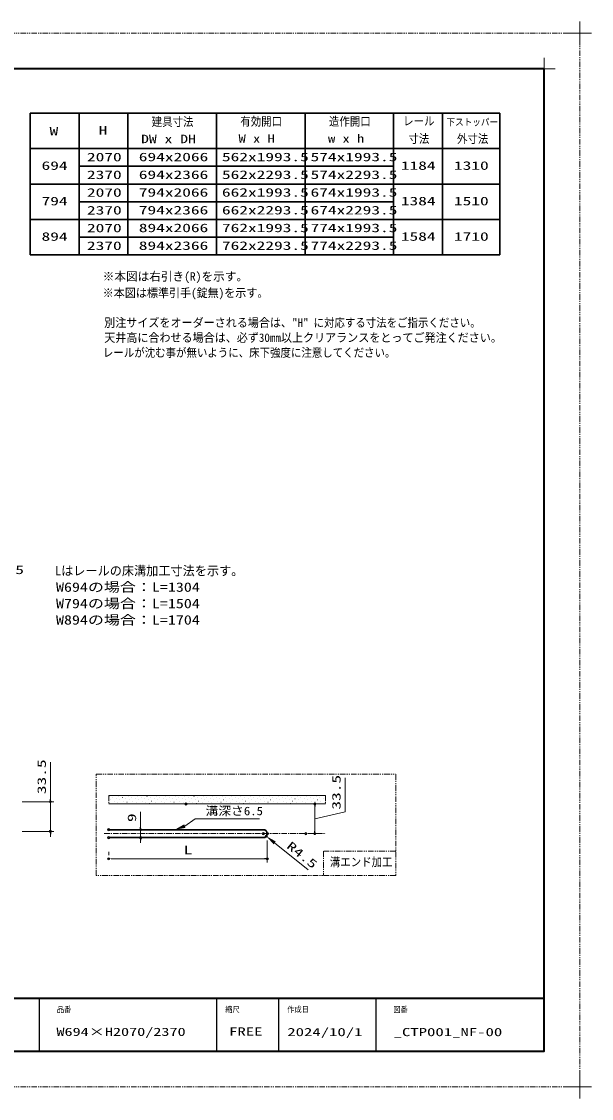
# Model space of a CAD drawing. Units: millimetres, scale not verified. Extents: x -1306 to 1306, y -607 to 607.
# Drawn here: x -243 to 400, y -607 to 607 of the extents above; entities that cross this region are included whole.
import ezdxf
from ezdxf.enums import TextEntityAlignment as Align

# ---------------------------------------------------------------- set-up
doc = ezdxf.new("R2010")
doc.units = ezdxf.units.MM
doc.header["$LTSCALE"] = 5
doc.header["$PDMODE"] = 32
doc.header["$PDSIZE"] = 2.5
doc.linetypes.add('USER2', pattern=[2.5, 1.25, -0.25, 0.25, -0.25, 0.25, -0.25])
doc.linetypes.add('USER3', pattern=[2, 1.25, -0.25, 0.25, -0.25])
for name, color, linetype, lineweight in [('0-1_線(黄)', 2, 'Continuous', 15), ('0-3_ハッチング', 6, 'Continuous', 9), ('0-4_線(白)', 7, 'Continuous', 30), ('0-6_寸法線', 3, 'Continuous', 13), ('0-7_0', 3, 'Continuous', 25), ('0-8_DEFPOINTS', 7, 'Continuous', 5), ('0-9_陰線', 1, 'USER2', 9), ('0-A_中心線', 3, 'USER3', 9), ('0-D_二点鎖線', 4, 'USER2', 15), ('0-F_図面枠', 7, 'Continuous', 35), ('1-0_一般', 7, 'Continuous', 5)]:
    doc.layers.add(name, color=color, linetype=linetype, lineweight=lineweight)
doc.styles.add('ＭＳ ゴシック', font='')
doc.styles.get('ＭＳ ゴシック').set_extended_font_data('MS Gothic')

# ---------------------------------------------------------------- blocks, each defined once
blk = doc.blocks.new('_DOT')
at = {"layer": '0-7_0'}
blk.add_line((-2.5, 0), (-5, 0), dxfattribs=at)
for points in [[(0, 0), (-2.5, 0), (-2.48, 0.313)], [(0, 0), (-2.48, -0.313), (-2.5, 0)], [(0, 0), (-2.48, 0.313), (-2.421, 0.622)], [(0, 0), (-2.421, -0.622), (-2.48, -0.313)], [(0, 0), (-2.421, 0.622), (-2.324, 0.92)], [(0, 0), (-2.324, -0.92), (-2.421, -0.622)], [(0, 0), (-2.324, 0.92), (-2.191, 1.204)], [(0, 0), (-2.191, -1.204), (-2.324, -0.92)], [(0, 0), (-2.191, 1.204), (-2.023, 1.469)], [(0, 0), (-2.023, -1.469), (-2.191, -1.204)], [(0, 0), (-2.023, 1.469), (-1.822, 1.711)], [(0, 0), (-1.822, -1.711), (-2.023, -1.469)], [(0, 0), (-1.822, 1.711), (-1.594, 1.926)], [(0, 0), (-1.594, -1.926), (-1.822, -1.711)], [(0, 0), (-1.594, 1.926), (-1.34, 2.111)], [(0, 0), (-1.34, -2.111), (-1.594, -1.926)], [(0, 0), (-1.34, 2.111), (-1.064, 2.262)], [(0, 0), (-1.064, -2.262), (-1.34, -2.111)], [(0, 0), (-1.064, 2.262), (-0.773, 2.378)], [(0, 0), (-0.773, -2.378), (-1.064, -2.262)], [(0, 0), (-0.773, 2.378), (-0.468, 2.456)], [(0, 0), (-0.468, -2.456), (-0.773, -2.378)], [(0, 0), (-0.468, 2.456), (-0.157, 2.495)], [(0, 0), (-0.157, -2.495), (-0.468, -2.456)], [(0, 0), (-0.157, 2.495), (0.157, 2.495)], [(0, 0), (0.157, -2.495), (-0.157, -2.495)], [(0, 0), (0.157, 2.495), (0.468, 2.456)], [(0, 0), (0.468, 2.456), (0.773, 2.378)], [(0, 0), (0.773, 2.378), (1.064, 2.262)], [(0, 0), (1.064, 2.262), (1.34, 2.111)], [(0, 0), (1.34, 2.111), (1.594, 1.926)], [(0, 0), (1.594, 1.926), (1.822, 1.711)], [(0, 0), (1.822, 1.711), (2.023, 1.469)], [(0, 0), (2.023, 1.469), (2.191, 1.204)], [(0, 0), (2.191, 1.204), (2.324, 0.92)], [(0, 0), (2.324, 0.92), (2.421, 0.622)], [(0, 0), (2.421, 0.622), (2.48, 0.313)], [(0, 0), (2.48, 0.313), (2.5, 0)], [(0, 0), (0.468, -2.456), (0.157, -2.495)], [(0, 0), (0.773, -2.378), (0.468, -2.456)], [(0, 0), (1.064, -2.262), (0.773, -2.378)], [(0, 0), (1.34, -2.111), (1.064, -2.262)], [(0, 0), (1.594, -1.926), (1.34, -2.111)], [(0, 0), (1.822, -1.711), (1.594, -1.926)], [(0, 0), (2.023, -1.469), (1.822, -1.711)], [(0, 0), (2.191, -1.204), (2.023, -1.469)], [(0, 0), (2.324, -0.92), (2.191, -1.204)], [(0, 0), (2.421, -0.622), (2.324, -0.92)], [(0, 0), (2.48, -0.313), (2.421, -0.622)], [(0, 0), (2.5, 0), (2.48, -0.313)]]:
    blk.add_solid(points, dxfattribs=at)
blk = doc.blocks.new('グループ-13-1')
at = {"layer": '1-0_一般'}
for p, q in [((62041.6, -14029.5), (62041.6, -13365.5)), ((61709.6, -13697.5), (62373.6, -13697.5))]:
    blk.add_line(p, q, dxfattribs=at)

msp = doc.modelspace()

# ---------------------------------------------------------------- linework, layer by layer
at = {"layer": '0-1_線(黄)'}
for p, q in [((-144.471, -265.642), (100.194, -265.642)), ((-144.471, -275.142), (100.194, -275.142))]:
    msp.add_line(p, q, dxfattribs=at)
at = {"layer": '0-3_ハッチング'}
for p, q in [((-143.741, -266.542), (-143.691, -266.542)), ((-133.134, -266.542), (-133.084, -266.542)), ((-122.527, -266.542), (-122.477, -266.542)), ((-111.921, -266.542), (-111.871, -266.542)), ((-101.314, -266.542), (-101.264, -266.542)), ((-90.708, -266.542), (-90.658, -266.542)), ((-80.101, -266.542), (-80.051, -266.542)), ((-69.494, -266.542), (-69.444, -266.542)), ((-58.888, -266.542), (-58.838, -266.542)), ((-48.281, -266.542), (-48.231, -266.542)), ((-37.675, -266.542), (-37.625, -266.542)), ((-27.068, -266.542), (-27.018, -266.542)), ((-16.461, -266.542), (-16.411, -266.542)), ((-5.855, -266.542), (-5.805, -266.542)), ((4.752, -266.542), (4.802, -266.542)), ((15.359, -266.542), (15.409, -266.542)), ((25.965, -266.542), (26.015, -266.542)), ((36.572, -266.542), (36.622, -266.542)), ((47.178, -266.542), (47.228, -266.542)), ((57.785, -266.542), (57.835, -266.542)), ((68.392, -266.542), (68.442, -266.542)), ((78.998, -266.542), (79.048, -266.542)), ((89.605, -266.542), (89.655, -266.542)), ((-142.415, -270.519), (-142.365, -270.519)), ((-141.089, -274.497), (-141.039, -274.497)), ((-139.763, -267.867), (-139.713, -267.867)), ((-138.437, -271.845), (-138.387, -271.845)), ((-135.786, -269.193), (-135.736, -269.193)), ((-134.46, -273.171), (-134.41, -273.171)), ((-131.808, -270.519), (-131.758, -270.519)), ((-130.482, -274.497), (-130.432, -274.497)), ((-129.156, -267.867), (-129.106, -267.867)), ((-127.831, -271.845), (-127.781, -271.845)), ((-125.179, -269.193), (-125.129, -269.193)), ((-123.853, -273.171), (-123.803, -273.171)), ((-121.201, -270.519), (-121.151, -270.519)), ((-119.876, -274.497), (-119.826, -274.497)), ((-118.55, -267.867), (-118.5, -267.867)), ((-117.224, -271.845), (-117.174, -271.845)), ((-114.572, -269.193), (-114.522, -269.193)), ((-113.247, -273.171), (-113.197, -273.171)), ((-110.595, -270.519), (-110.545, -270.519)), ((-109.269, -274.497), (-109.219, -274.497)), ((-107.943, -267.867), (-107.893, -267.867)), ((-106.617, -271.845), (-106.567, -271.845)), ((-103.966, -269.193), (-103.916, -269.193)), ((-102.64, -273.171), (-102.59, -273.171)), ((-99.988, -270.519), (-99.938, -270.519)), ((-98.662, -274.497), (-98.612, -274.497)), ((-97.337, -267.867), (-97.287, -267.867)), ((-96.011, -271.845), (-95.961, -271.845)), ((-93.359, -269.193), (-93.309, -269.193)), ((-92.033, -273.171), (-91.983, -273.171)), ((-89.382, -270.519), (-89.332, -270.519)), ((-88.056, -274.497), (-88.006, -274.497)), ((-86.73, -267.867), (-86.68, -267.867)), ((-85.404, -271.845), (-85.354, -271.845)), ((-82.753, -269.193), (-82.703, -269.193)), ((-81.427, -273.171), (-81.377, -273.171)), ((-78.775, -270.519), (-78.725, -270.519)), ((-77.449, -274.497), (-77.399, -274.497)), ((-76.123, -267.867), (-76.073, -267.867)), ((-74.798, -271.845), (-74.748, -271.845)), ((-72.146, -269.193), (-72.096, -269.193)), ((-70.82, -273.171), (-70.77, -273.171)), ((-68.168, -270.519), (-68.118, -270.519)), ((-66.843, -274.497), (-66.793, -274.497)), ((-65.517, -267.867), (-65.467, -267.867)), ((-64.191, -271.845), (-64.141, -271.845)), ((-61.539, -269.193), (-61.489, -269.193)), ((-60.214, -273.171), (-60.164, -273.171)), ((-57.562, -270.519), (-57.512, -270.519)), ((-56.236, -274.497), (-56.186, -274.497)), ((-54.91, -267.867), (-54.86, -267.867)), ((-53.584, -271.845), (-53.534, -271.845)), ((-50.933, -269.193), (-50.883, -269.193)), ((-49.607, -273.171), (-49.557, -273.171)), ((-46.955, -270.519), (-46.905, -270.519)), ((-45.629, -274.497), (-45.579, -274.497)), ((-44.304, -267.867), (-44.254, -267.867)), ((-42.978, -271.845), (-42.928, -271.845)), ((-40.326, -269.193), (-40.276, -269.193)), ((-39, -273.171), (-38.95, -273.171)), ((-36.349, -270.519), (-36.299, -270.519)), ((-35.023, -274.497), (-34.973, -274.497)), ((-33.697, -267.867), (-33.647, -267.867)), ((-32.371, -271.845), (-32.321, -271.845)), ((-29.72, -269.193), (-29.67, -269.193)), ((-28.394, -273.171), (-28.344, -273.171)), ((-25.742, -270.519), (-25.692, -270.519)), ((-24.416, -274.497), (-24.366, -274.497)), ((-23.09, -267.867), (-23.04, -267.867)), ((-21.765, -271.845), (-21.715, -271.845)), ((-19.113, -269.193), (-19.063, -269.193)), ((-17.787, -273.171), (-17.737, -273.171)), ((-15.135, -270.519), (-15.085, -270.519)), ((-13.81, -274.497), (-13.76, -274.497)), ((-12.484, -267.867), (-12.434, -267.867)), ((-11.158, -271.845), (-11.108, -271.845)), ((-8.506, -269.193), (-8.456, -269.193)), ((-7.181, -273.171), (-7.131, -273.171)), ((-4.529, -270.519), (-4.479, -270.519)), ((-3.203, -274.497), (-3.153, -274.497)), ((-1.877, -267.867), (-1.827, -267.867)), ((-0.551, -271.845), (-0.501, -271.845)), ((2.1, -269.193), (2.15, -269.193)), ((3.426, -273.171), (3.476, -273.171)), ((6.078, -270.519), (6.128, -270.519)), ((7.404, -274.497), (7.454, -274.497)), ((8.729, -267.867), (8.779, -267.867)), ((10.055, -271.845), (10.105, -271.845)), ((12.707, -269.193), (12.757, -269.193)), ((14.033, -273.171), (14.083, -273.171)), ((16.684, -270.519), (16.734, -270.519)), ((18.01, -274.497), (18.06, -274.497)), ((19.336, -267.867), (19.386, -267.867)), ((20.662, -271.845), (20.712, -271.845)), ((23.313, -269.193), (23.363, -269.193)), ((24.639, -273.171), (24.689, -273.171)), ((27.291, -270.519), (27.341, -270.519)), ((28.617, -274.497), (28.667, -274.497)), ((29.943, -267.867), (29.993, -267.867)), ((31.268, -271.845), (31.318, -271.845)), ((33.92, -269.193), (33.97, -269.193)), ((35.246, -273.171), (35.296, -273.171)), ((37.898, -270.519), (37.948, -270.519)), ((39.223, -274.497), (39.273, -274.497)), ((40.549, -267.867), (40.599, -267.867)), ((41.875, -271.845), (41.925, -271.845)), ((44.527, -269.193), (44.577, -269.193)), ((45.852, -273.171), (45.902, -273.171)), ((48.504, -270.519), (48.554, -270.519)), ((49.83, -274.497), (49.88, -274.497)), ((51.156, -267.867), (51.206, -267.867)), ((52.482, -271.845), (52.532, -271.845)), ((55.133, -269.193), (55.183, -269.193)), ((56.459, -273.171), (56.509, -273.171)), ((59.111, -270.519), (59.161, -270.519)), ((60.437, -274.497), (60.487, -274.497)), ((61.762, -267.867), (61.812, -267.867)), ((63.088, -271.845), (63.138, -271.845)), ((65.74, -269.193), (65.79, -269.193)), ((67.066, -273.171), (67.116, -273.171)), ((69.717, -270.519), (69.767, -270.519)), ((71.043, -274.497), (71.093, -274.497)), ((72.369, -267.867), (72.419, -267.867)), ((73.695, -271.845), (73.745, -271.845)), ((76.346, -269.193), (76.396, -269.193)), ((77.672, -273.171), (77.722, -273.171)), ((80.324, -270.519), (80.374, -270.519)), ((81.65, -274.497), (81.7, -274.497)), ((82.976, -267.867), (83.026, -267.867)), ((84.301, -271.845), (84.351, -271.845)), ((86.953, -269.193), (87.003, -269.193)), ((88.279, -273.171), (88.329, -273.171)), ((90.931, -270.519), (90.981, -270.519)), ((92.256, -274.497), (92.306, -274.497)), ((93.582, -267.867), (93.632, -267.867)), ((94.908, -271.845), (94.958, -271.845)), ((97.56, -269.193), (97.61, -269.193)), ((98.885, -273.171), (98.935, -273.171))]:
    msp.add_line(p, q, dxfattribs=at)
at = {"layer": '0-4_線(白)'}
for p, q in [((-232.964, 504), (-232.964, 344)), ((-232.964, 504), (297.036, 504)), ((-232.964, 504), (297.036, 504)), ((-177.964, 504), (-177.964, 344)), ((-122.964, 504), (-122.964, 344)), ((-22.964, 504), (-22.964, 344)), ((77.036, 504), (77.036, 344)), ((177.036, 504), (177.036, 344)), ((232.036, 504), (232.036, 424)), ((232.036, 504), (232.036, 344)), ((297.036, 504), (297.036, 344)), ((-232.964, 464), (297.036, 464)), ((-177.964, 444), (177.036, 444)), ((-232.964, 424), (297.036, 424)), ((-177.964, 404), (177.036, 404)), ((-232.964, 384), (297.036, 384)), ((-177.964, 364), (177.036, 364)), ((-232.964, 344), (297.036, 344)), ((-144.471, -304.142), (29.913, -304.142)), ((-144.471, -313.142), (29.911, -313.142))]:
    msp.add_line(p, q, dxfattribs=at)
msp.add_arc((29.911, -308.642), 4.5, 270.00814, 89.99334, dxfattribs=at)
at = {"layer": '0-6_寸法線'}
for p, q in [((-210.321, -269.642), (-210.321, -228.166)), ((-242.069, -272.642), (-206.321, -272.642)), ((-210.321, -306.142), (-210.321, -272.642)), ((-49.279, -275.142), (92.091, -275.142)), ((88.091, -305.642), (88.091, -278.142)), ((-108.511, -301.142), (-108.511, -283.952)), ((-242.321, -306.142), (-206.321, -306.142)), ((-210.321, -309.142), (-210.321, -312.142)), ((-136.471, -304.142), (-104.511, -304.142)), ((-136.471, -313.142), (-104.511, -313.142)), ((-108.511, -313.142), (-108.511, -304.142)), ((85.994, -308.642), (92.091, -308.642)), ((-108.511, -316.142), (-108.511, -319.142)), ((34.409, -316.526), (34.409, -340.998)), ((-144.471, -328.998), (-144.471, -332.998)), ((-141.471, -336.998), (31.409, -336.998))]:
    msp.add_line(p, q, dxfattribs=at)
at = {"layer": '0-6_寸法線', "lineweight": 9}
msp.add_line((80.482, -349.44), (42.753, -319.002), dxfattribs=at)
at = {"layer": '0-6_寸法線'}
for points in [[(88.091, -291.892), (122.224, -284.131), (122.224, -245.655)], [(25.617, -291.738), (-47.057, -291.738), (-58.642, -300.123)]]:
    msp.add_lwpolyline(points, dxfattribs=at)
for points in [[(-69.949, -304.142), (-59.34, -298.159), (-57.944, -302.086)], [(44.008, -317.446), (33.413, -311.468), (41.497, -320.559)], [(-141.471, -336.498), (-144.471, -336.998), (-141.471, -337.498)]]:
    msp.add_solid(points, dxfattribs=at)
at = {"layer": '0-7_0', "color": 7}
for p, q in [((-222.964, -494), (-222.964, -554)), ((-22.964, -494), (-22.964, -554)), ((47.036, -494), (47.036, -554)), ((157.036, -494), (157.036, -554))]:
    msp.add_line(p, q, dxfattribs=at)
at = {"layer": '0-8_DEFPOINTS'}
for p, q in [((347.036, 541.55), (347.036, 566.45)), ((334.586, 554), (359.486, 554))]:
    msp.add_line(p, q, dxfattribs=at)
for p in [(-57.279, -275.142), (88.091, -275.142), (-144.471, -304.142), (-210.321, -306.142), (-144.471, -313.142), (-108.511, -313.142), (29.911, -308.642), (33.413, -311.468), (34.409, -308.526), (77.994, -308.642), (-144.471, -336.998), (34.409, -336.998)]:
    msp.add_point(p, dxfattribs=at)
at = {"layer": '0-9_陰線', "color": 4}
for p, q in [((387.036, 594), (-1292.964, 594)), ((387.036, -594), (387.036, 594)), ((-144.471, -265.642), (-144.471, -275.142)), ((100.194, -265.642), (100.194, -275.142)), ((387.036, -594), (-1292.964, -594))]:
    msp.add_line(p, q, dxfattribs=at)
at = {"layer": '0-A_中心線'}
msp.add_line((-149.595, -308.642), (100.468, -308.642), dxfattribs=at)
at = {"layer": '0-D_二点鎖線'}
msp.add_lwpolyline([(-158.511, -241.601), (179.489, -241.601), (179.489, -355.855), (-158.511, -355.855)], close=True, dxfattribs=at)
msp.add_lwpolyline([(179.489, -328.366), (98.035, -328.366), (98.035, -355.855)], dxfattribs=at)
at = {"layer": '0-F_図面枠'}
msp.add_line((-1252.964, -494), (347.036, -494), dxfattribs=at)
msp.add_lwpolyline([(-1252.964, -554), (347.036, -554), (347.036, 554), (-1252.964, 554)], close=True, dxfattribs=at)

# ---------------------------------------------------------------- block references
at = {"layer": '0-6_寸法線', "xscale": 0.6, "yscale": 0.6}
for p, rotation in [((-210.321, -272.642), 270), ((88.091, -275.142), 90), ((-108.511, -304.142), 270), ((-210.321, -306.142), 90), ((-108.511, -313.142), 90), ((88.091, -308.642), 270)]:
    msp.add_blockref('_DOT', p, dxfattribs=dict(at, rotation=rotation))
msp.add_blockref('_DOT', (34.409, -336.998), dxfattribs=at)
at = {"layer": '0-9_陰線', "xscale": 0.04, "yscale": 0.04}
for p in [(-2094.629, 1141.9), (-2094.629, -46.1)]:
    msp.add_blockref('グループ-13-1', p, dxfattribs=at)

# ---------------------------------------------------------------- texts
at = {"layer": '0-1_線(黄)', "style": 'ＭＳ ゴシック'}
for s, height, width, p in [('建具寸法', 9.604, 0.9, (-95.965, 486.519)), ('有効開口', 9.604, 0.9, (4.021, 486.873)), ('造作開口', 9.604, 0.9, (104.021, 486.873)), ('レール', 9.604, 0.9, (187.772, 487.344)), ('下ストッパー', 7.697, 0.9, (236.724, 487.714)), ('W', 9.604, 1.5, (-211.217, 475.906)), ('H', 9.604, 1.5, (-155.826, 476.887)), ('DW x DH', 9.621, 1.35, (-107.962, 467.19)), ('W x H', 9.604, 1.25, (2.044, 467.615)), ('w x h', 9.604, 1.25, (102.981, 467.615)), ('寸法', 9.604, 0.9, (193.776, 467.325)), ('外寸法', 9.604, 0.9, (248.477, 467.325)), ('694', 9.604, 1.5, (-220.276, 437.121)), ('2070', 9.604, 1.5, (-169.024, 446.763)), ('694x2066', 9.604, 1.5, (-110.524, 446.865)), ('562x1993.5', 9.604, 1.5, (-16.7, 446.865)), ('574x1993.5', 9.604, 1.5, (83.3, 446.865)), ('1184', 9.604, 1.5, (185.192, 437.157)), ('1310', 9.604, 1.5, (245.142, 437.157)), ('2370', 9.604, 1.5, (-169.024, 426.763)), ('694x2366', 9.604, 1.5, (-110.524, 426.865)), ('562x2293.5', 9.604, 1.5, (-16.7, 426.865)), ('574x2293.5', 9.604, 1.5, (83.3, 426.865)), ('2070', 9.604, 1.5, (-169.024, 406.763)), ('794x2066', 9.604, 1.5, (-110.524, 406.865)), ('662x1993.5', 9.604, 1.5, (-16.7, 406.865)), ('674x1993.5', 9.604, 1.5, (83.3, 406.865)), ('794', 9.604, 1.5, (-220.276, 397.121)), ('1384', 9.604, 1.5, (185.192, 397.157)), ('1510', 9.604, 1.5, (245.142, 397.157)), ('2370', 9.604, 1.5, (-169.024, 386.763)), ('794x2366', 9.604, 1.5, (-110.524, 386.865)), ('662x2293.5', 9.604, 1.5, (-16.7, 386.865)), ('674x2293.5', 9.604, 1.5, (83.3, 386.865)), ('2070', 9.604, 1.5, (-169.024, 366.763)), ('894x2066', 9.604, 1.5, (-110.524, 366.865)), ('762x1993.5', 9.604, 1.5, (-16.7, 366.865)), ('774x1993.5', 9.604, 1.5, (83.3, 366.865)), ('894', 9.604, 1.5, (-220.276, 357.121)), ('1584', 9.604, 1.5, (185.192, 357.157)), ('1710', 9.604, 1.5, (245.142, 357.157)), ('2370', 9.604, 1.5, (-169.024, 346.763)), ('894x2366', 9.604, 1.5, (-110.524, 346.865)), ('762x2293.5', 9.604, 1.5, (-16.7, 346.865)), ('774x2293.5', 9.604, 1.5, (83.3, 346.865)), ('※本図は標準引手(錠無)を示す。', 9.621, 0.95, (-151.244, 293.488)), ('別注サイズをオーダーされる場合は、"H"', 9.621, 0.95, (-149.552, 259.955)), ('に対応する寸法をご指示ください。', 9.604, 0.9, (86.64, 259.955)), ('天井高に合わせる場合は、必ず30mm以上クリアランスをとってご発注ください。', 9.621, 0.95, (-149.552, 243.05)), ('レールが沈む事が無いように、床下強度に注意してください。', 9.604, 0.9, (-151.052, 226.179))]:
    msp.add_text(s, height=height, dxfattribs=dict(at, width=width)).set_placement(p, align=Align.BOTTOM_LEFT)
msp.add_text('※本図は右引き(R)を示す。', height=9.621, dxfattribs=at).set_placement((-151.244, 312.06), align=Align.BOTTOM_LEFT)
at = {"layer": '0-6_寸法線', "style": 'ＭＳ ゴシック'}
for s, height, width, p in [('15.5', 9.604, 1.5, (-279.327, -18.759)), ('Lはレールの床溝加工寸法を示す。', 10.58, 0.95, (-205.009, -20.54)), ('W694の場合：L=1304', 10.59, 1.25, (-203.961, -39.033)), ('W794の場合：L=1504', 10.59, 1.25, (-203.961, -57.525)), ('W894の場合：L=1704', 10.59, 1.25, (-203.961, -76.018)), ('溝深さ6.5', 9.604, 1.1, (-35.184, -290.733)), ('L', 9.604, 1.5, (-59.793, -334.848)), ('溝エンド加工', 9.604, 0.9, (105.037, -348.305))]:
    msp.add_text(s, height=height, dxfattribs=dict(at, width=width)).set_placement(p, align=Align.BOTTOM_LEFT)
at = {"layer": '0-6_寸法線', "style": 'ＭＳ ゴシック', "width": 1.5}
for s, rotation, p in [('33.5', 90, (-212.471, -264.071)), ('33.5', 90, (120.074, -281.56)), ('9', 90, (-110.661, -295.571)), ('R4.5', 321.106, (53.667, -326.33))]:
    msp.add_text(s, height=9.604, rotation=rotation, dxfattribs=at).set_placement(p, align=Align.BOTTOM_LEFT)
at = {"layer": '0-F_図面枠', "style": 'ＭＳ ゴシック'}
for s, height, width, p in [('品番', 6.452, 0.9, (-202.964, -512.073)), ('縮尺', 6.452, 0.9, (-12.964, -512.038)), ('作成日', 6.452, 0.9, (57.036, -511.963)), ('図番', 6.452, 0.9, (176.633, -512.073)), ('W694×H2070/2370', 9.236, 1.45, (-203.459, -539.518)), ('FREE', 9.238, 1.5, (-8.665, -539.129)), ('2024/10/1', 9.238, 1.5, (57.036, -539.776)), ('_CTP001_NF-00', 9.238, 1.5, (177.071, -539.776))]:
    msp.add_text(s, height=height, dxfattribs=dict(at, width=width)).set_placement(p, align=Align.BOTTOM_LEFT)

doc.saveas('drawing.dxf')
